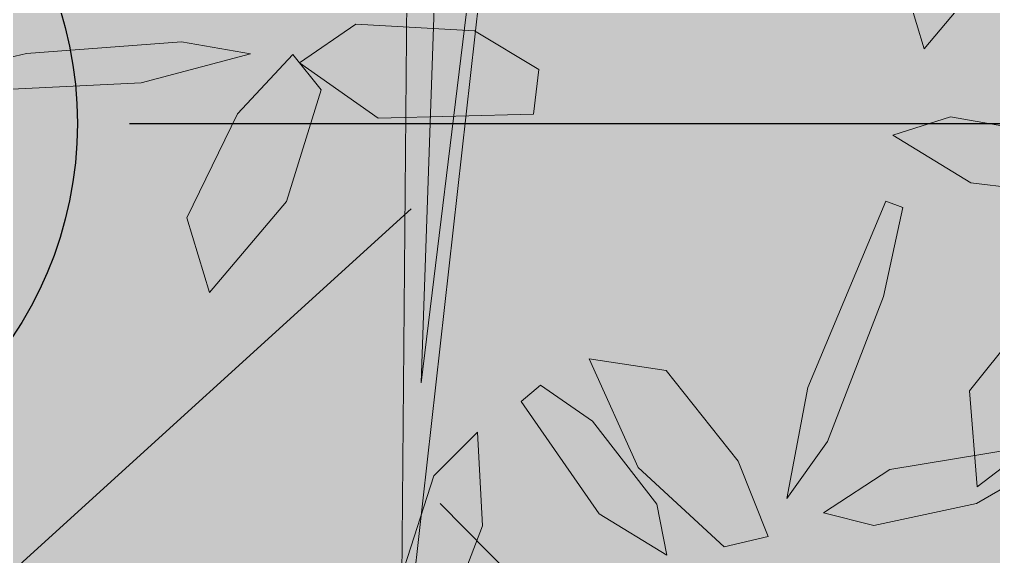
# Model space of a CAD drawing. Header units: metres. Extents: x 349703 to 349913, y 9282546 to 9282694.
# Drawn here: x 349746.397 to 349746.955, y 9282653.067 to 9282653.375 of the extents above; entities that cross this region are included whole.
import ezdxf

# ---------------------------------------------------------------- set-up
doc = ezdxf.new("R2010")
doc.units = ezdxf.units.M
doc.header["$LTSCALE"] = 0.25
for name, color, linetype, lineweight in [('AREA-VERDE', 3, 'CONTINUOUS', 9), ('ARQ-FONDO', 253, 'CONTINUOUS', 9), ('LLORAD-SIMB', 1, 'CONTINUOUS', 25), ('LLORAD-TEXTO', 1, 'CONTINUOUS', 25)]:
    doc.layers.add(name, color=color, linetype=linetype, lineweight=lineweight)

# ---------------------------------------------------------------- blocks, each defined once
blk = doc.blocks.new('548')
at = {"layer": 'AREA-VERDE', "lineweight": 0, "true_color": 0xc4e4b2, "transparency": 33554687}
h = blk.add_hatch(color=3, dxfattribs=at)
h.dxf.hatch_style = 1
h.paths.add_polyline_path([(349595.42055, 9282651.44263), (349597.5555, 9282651.44263), (349597.5555, 9282655.2125), (349595.42055, 9282655.2125)])
blk = doc.blocks.new('ARR2')
at = {"layer": 'ARQ-FONDO', "lineweight": 5}
for p, q in [((2740.92164, 1213.73207), (2740.94018, 1214.27862)), ((2740.91136, 1214.25856), (2740.90469, 1213.47195)), ((2740.98495, 1214.25353), (2740.92164, 1213.73207)), ((2740.90469, 1213.47195), (2740.99091, 1214.24023)), ((2741.40228, 1214.0847), (2741.33846, 1214.00921)), ((2741.33846, 1214.00921), (2741.31981, 1214.07116)), ((2740.86745, 1214.02954), (2740.82054, 1213.99743)), ((2740.96572, 1214.02396), (2740.86745, 1214.02954)), ((2741.0192, 1213.99207), (2740.96572, 1214.02396)), ((2740.59432, 1214.00522), (2740.72281, 1214.01481)), ((2740.72281, 1214.01481), (2740.78001, 1214.0049)), ((2740.52094, 1213.98797), (2740.59432, 1214.00522)), ((2740.78001, 1214.0049), (2740.68944, 1213.98099)), ((2740.76932, 1213.95512), (2740.81519, 1214.00442)), ((2740.81519, 1214.00442), (2740.83855, 1213.97511)), ((2740.82054, 1213.99743), (2740.88597, 1213.9517)), ((2741.01468, 1213.95482), (2741.0192, 1213.99207)), ((2740.68944, 1213.98099), (2740.52238, 1213.97277)), ((2740.83855, 1213.97511), (2740.80978, 1213.88253)), ((2740.72732, 1213.86899), (2740.76932, 1213.95512)), ((2740.88597, 1213.9517), (2741.01468, 1213.95482)), ((2741.36034, 1213.95269), (2741.31262, 1213.93747)), ((2741.4588, 1213.93562), (2741.36034, 1213.95269)), ((2741.31262, 1213.93747), (2741.37732, 1213.89786)), ((2741.37732, 1213.89786), (2741.5065, 1213.88251)), ((2740.80978, 1213.88253), (2740.74596, 1213.80704)), ((2741.24222, 1213.7283), (2741.30667, 1213.88265)), ((2741.30667, 1213.88265), (2741.321, 1213.87741)), ((2740.91326, 1213.87645), (2740.06527, 1213.10563)), ((2741.321, 1213.87741), (2741.30501, 1213.80374)), ((2740.74596, 1213.80704), (2740.72732, 1213.86899)), ((2741.3763, 1213.72554), (2741.44973, 1213.81802)), ((2741.30501, 1213.80374), (2741.25839, 1213.68363)), ((2741.06087, 1213.75212), (2741.12481, 1213.7423)), ((2741.10156, 1213.66202), (2741.06087, 1213.75212)), ((2741.12481, 1213.7423), (2741.1845, 1213.66733)), ((2741.00439, 1213.71666), (2741.02037, 1213.73008)), ((2741.02037, 1213.73008), (2741.06355, 1213.70047)), ((2741.22483, 1213.63626), (2741.24222, 1213.7283)), ((2741.38243, 1213.64591), (2741.3763, 1213.72554)), ((2741.4794, 1213.7197), (2741.38243, 1213.64591)), ((2741.06906, 1213.62358), (2741.00439, 1213.71666)), ((2741.06355, 1213.70047), (2741.11683, 1213.63158)), ((2740.93207, 1213.65496), (2740.96822, 1213.69134)), ((2740.96822, 1213.69134), (2740.97233, 1213.61344)), ((2741.25839, 1213.68363), (2741.22483, 1213.63626)), ((2741.31026, 1213.6603), (2741.42211, 1213.67863)), ((2741.17276, 1213.59622), (2741.10156, 1213.66202)), ((2741.1845, 1213.66733), (2741.20927, 1213.60471)), ((2740.90021, 1213.55692), (2740.93207, 1213.65496)), ((2741.25507, 1213.62443), (2741.31026, 1213.6603)), ((2741.42735, 1213.65844), (2741.38204, 1213.6322)), ((2740.93741, 1213.63201), (2741.61984, 1212.94172)), ((2741.11683, 1213.63158), (2741.12519, 1213.58919)), ((2741.38204, 1213.6322), (2741.29693, 1213.61374)), ((2741.12519, 1213.58919), (2741.06906, 1213.62358)), ((2741.29693, 1213.61374), (2741.25507, 1213.62443)), ((2740.97233, 1213.61344), (2740.92433, 1213.48814)), ((2741.20927, 1213.60471), (2741.17276, 1213.59622))]:
    blk.add_line(p, q, dxfattribs=at)

msp = doc.modelspace()

# ---------------------------------------------------------------- linework, layer by layer
at = {"layer": 'LLORAD-SIMB'}
msp.add_circle((349746.21, 9282653.315), 0.22, dxfattribs=at)
at = {"layer": 'LLORAD-TEXTO'}
msp.add_line((349746.46, 9282653.315), (349747.71, 9282653.315), dxfattribs=at)

# ---------------------------------------------------------------- block references
at = {"layer": 'ARQ-FONDO'}
msp.add_blockref('548', (150.21077, 0), dxfattribs=at)
at = {"layer": 'ARQ-FONDO', "xscale": 0.6917913537138002, "yscale": 0.6917913537138002, "zscale": 0.6917913537138002}
msp.add_blockref('ARR2', (347850.48138, 9281813.51683), dxfattribs=at)

doc.saveas('drawing.dxf')
